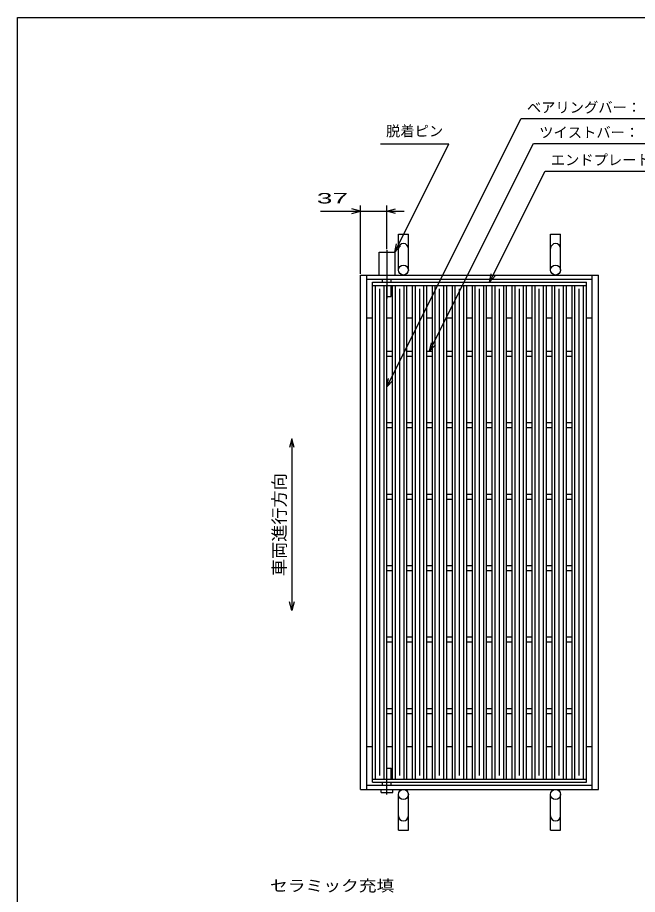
# Model space of a CAD drawing. Units: millimetres, scale not verified. Extents: x -1456 to 1379, y -1028 to 847.
# Drawn here: x -1389 to -521, y -380 to 847 of the extents above; entities that cross this region are included whole.
import ezdxf
from ezdxf.enums import TextEntityAlignment as Align

# ---------------------------------------------------------------- set-up
doc = ezdxf.new("R2010")
doc.units = ezdxf.units.MM
doc.header["$LTSCALE"] = 8
doc.linetypes.add('LONG_DASHED_DOTTED', pattern=[15.25, 12, -1.5, 0.25, -1.5])
for name, color, linetype, lineweight in [('0_2', 150, 'Continuous', 25), ('16', 3, 'Continuous', 25), ('19', 6, 'Continuous', 25), ('22', 2, 'Continuous', 25)]:
    doc.layers.add(name, color=color, linetype=linetype, lineweight=lineweight)
doc.styles.add('ベクトル', font='')
doc.styles.get('ベクトル').set_extended_font_data('ベクトル')

msp = doc.modelspace()

# ---------------------------------------------------------------- linework, layer by layer
at = {"layer": '0_2'}
for p, q in [((-1388.8, -912.8), (-1388.8, 847.2)), ((-1388.8, 847.2), (1379.2, 847.2))]:
    msp.add_line(p, q, dxfattribs=at)
at = {"layer": '0_2', "color": 4}
for p, q in [((-1004.9, 257.466), (-1008.1, 245.466)), ((-1001.7, 245.466), (-1004.9, 257.466)), ((-1004.9, 257.466), (-1004.9, 17.466)), ((-1004.9, 17.466), (-1008.1, 29.466)), ((-1001.7, 29.466), (-1004.9, 17.466))]:
    msp.add_line(p, q, dxfattribs=at)
at = {"layer": '16'}
for p, q in [((-891.9, 476.8), (-592.9, 476.8)), ((-891.9, 472.3), (-891.9, 476.8)), ((-891.9, 472.3), (-592.9, 472.3)), ((-891.9, -218.7), (-891.9, 472.3)), ((-891.9, 472.3), (-871.9, 472.3)), ((-887.9, -218.7), (-887.9, 472.3)), ((-881.9, -213.7), (-881.9, 467.3)), ((-875.9, -218.7), (-875.9, 472.3)), ((-871.9, -218.7), (-871.9, 472.3)), ((-864, -218.7), (-864, 472.3)), ((-864, 472.3), (-844, 472.3)), ((-860, -218.7), (-860, 472.3)), ((-854, -213.7), (-854, 467.3)), ((-848, -218.7), (-848, 472.3)), ((-844, -218.7), (-844, 472.3)), ((-836.1, -218.7), (-836.1, 472.3)), ((-836.1, 472.3), (-816.1, 472.3)), ((-832.1, -218.7), (-832.1, 472.3)), ((-826.1, -213.7), (-826.1, 467.3)), ((-820.1, -218.7), (-820.1, 472.3)), ((-816.1, -218.7), (-816.1, 472.3)), ((-808.2, -218.7), (-808.2, 472.3)), ((-808.2, 472.3), (-788.2, 472.3)), ((-804.2, -218.7), (-804.2, 472.3)), ((-798.2, -213.7), (-798.2, 467.3)), ((-792.2, -218.7), (-792.2, 472.3)), ((-788.2, -218.7), (-788.2, 472.3)), ((-780.3, -218.7), (-780.3, 472.3)), ((-780.3, 472.3), (-760.3, 472.3)), ((-776.3, -218.7), (-776.3, 472.3)), ((-770.3, -213.7), (-770.3, 467.3)), ((-764.3, -218.7), (-764.3, 472.3)), ((-760.3, -218.7), (-760.3, 472.3)), ((-752.4, -218.7), (-752.4, 472.3)), ((-752.4, 472.3), (-732.4, 472.3)), ((-748.4, -218.7), (-748.4, 472.3)), ((-742.4, -213.7), (-742.4, 467.3)), ((-736.4, -218.7), (-736.4, 472.3)), ((-732.4, -218.7), (-732.4, 472.3)), ((-724.5, -218.7), (-724.5, 472.3)), ((-724.5, 472.3), (-704.5, 472.3)), ((-720.5, -218.7), (-720.5, 472.3)), ((-714.5, -213.7), (-714.5, 467.3)), ((-708.5, -218.7), (-708.5, 472.3)), ((-704.5, -218.7), (-704.5, 472.3)), ((-696.6, -218.7), (-696.6, 472.3)), ((-696.6, 472.3), (-676.6, 472.3)), ((-692.6, -218.7), (-692.6, 472.3)), ((-686.6, -213.7), (-686.6, 467.3)), ((-680.6, -218.7), (-680.6, 472.3)), ((-676.6, -218.7), (-676.6, 472.3)), ((-668.7, -218.7), (-668.7, 472.3)), ((-668.7, 472.3), (-648.7, 472.3)), ((-664.7, -218.7), (-664.7, 472.3)), ((-658.7, -213.7), (-658.7, 467.3)), ((-652.7, -218.7), (-652.7, 472.3)), ((-648.7, -218.7), (-648.7, 472.3)), ((-640.8, -218.7), (-640.8, 472.3)), ((-640.8, 472.3), (-620.8, 472.3)), ((-636.8, -218.7), (-636.8, 472.3)), ((-630.8, -213.7), (-630.8, 467.3)), ((-624.8, -218.7), (-624.8, 472.3)), ((-620.8, -218.7), (-620.8, 472.3)), ((-612.9, -218.7), (-612.9, 472.3)), ((-612.9, 472.3), (-592.9, 472.3)), ((-608.9, -218.7), (-608.9, 472.3)), ((-602.9, -213.7), (-602.9, 467.3)), ((-596.9, -218.7), (-596.9, 472.3)), ((-592.9, 472.3), (-592.9, 476.8)), ((-592.9, -218.7), (-592.9, 472.3)), ((-871.9, 380.3), (-864, 380.3)), ((-871.9, 373.3), (-864, 373.3)), ((-844, 380.3), (-836.1, 380.3)), ((-844, 373.3), (-836.1, 373.3)), ((-816.1, 380.3), (-808.2, 380.3)), ((-816.1, 373.3), (-808.2, 373.3)), ((-788.2, 380.3), (-780.3, 380.3)), ((-788.2, 373.3), (-780.3, 373.3)), ((-760.3, 380.3), (-752.4, 380.3)), ((-760.3, 373.3), (-752.4, 373.3)), ((-732.4, 380.3), (-724.5, 380.3)), ((-732.4, 373.3), (-724.5, 373.3)), ((-704.5, 380.3), (-696.6, 380.3)), ((-704.5, 373.3), (-696.6, 373.3)), ((-676.6, 380.3), (-668.7, 380.3)), ((-676.6, 373.3), (-668.7, 373.3)), ((-648.7, 380.3), (-640.8, 380.3)), ((-648.7, 373.3), (-640.8, 373.3)), ((-620.8, 380.3), (-612.9, 380.3)), ((-620.8, 373.3), (-612.9, 373.3)), ((-871.9, 280.3), (-864, 280.3)), ((-871.9, 273.3), (-864, 273.3)), ((-844, 280.3), (-836.1, 280.3)), ((-844, 273.3), (-836.1, 273.3)), ((-816.1, 280.3), (-808.2, 280.3)), ((-816.1, 273.3), (-808.2, 273.3)), ((-788.2, 280.3), (-780.3, 280.3)), ((-788.2, 273.3), (-780.3, 273.3)), ((-760.3, 280.3), (-752.4, 280.3)), ((-760.3, 273.3), (-752.4, 273.3)), ((-732.4, 280.3), (-724.5, 280.3)), ((-732.4, 273.3), (-724.5, 273.3)), ((-704.5, 280.3), (-696.6, 280.3)), ((-704.5, 273.3), (-696.6, 273.3)), ((-676.6, 280.3), (-668.7, 280.3)), ((-676.6, 273.3), (-668.7, 273.3)), ((-648.7, 280.3), (-640.8, 280.3)), ((-648.7, 273.3), (-640.8, 273.3)), ((-620.8, 280.3), (-612.9, 280.3)), ((-620.8, 273.3), (-612.9, 273.3)), ((-871.9, 180.3), (-864, 180.3)), ((-871.9, 173.3), (-864, 173.3)), ((-844, 180.3), (-836.1, 180.3)), ((-844, 173.3), (-836.1, 173.3)), ((-816.1, 180.3), (-808.2, 180.3)), ((-816.1, 173.3), (-808.2, 173.3)), ((-788.2, 180.3), (-780.3, 180.3)), ((-788.2, 173.3), (-780.3, 173.3)), ((-760.3, 180.3), (-752.4, 180.3)), ((-760.3, 173.3), (-752.4, 173.3)), ((-732.4, 180.3), (-724.5, 180.3)), ((-732.4, 173.3), (-724.5, 173.3)), ((-704.5, 180.3), (-696.6, 180.3)), ((-704.5, 173.3), (-696.6, 173.3)), ((-676.6, 180.3), (-668.7, 180.3)), ((-676.6, 173.3), (-668.7, 173.3)), ((-648.7, 180.3), (-640.8, 180.3)), ((-648.7, 173.3), (-640.8, 173.3)), ((-620.8, 180.3), (-612.9, 180.3)), ((-620.8, 173.3), (-612.9, 173.3)), ((-871.9, 80.3), (-864, 80.3)), ((-844, 80.3), (-836.1, 80.3)), ((-816.1, 80.3), (-808.2, 80.3)), ((-788.2, 80.3), (-780.3, 80.3)), ((-760.3, 80.3), (-752.4, 80.3)), ((-732.4, 80.3), (-724.5, 80.3)), ((-704.5, 80.3), (-696.6, 80.3)), ((-676.6, 80.3), (-668.7, 80.3)), ((-648.7, 80.3), (-640.8, 80.3)), ((-620.8, 80.3), (-612.9, 80.3)), ((-871.9, 73.3), (-864, 73.3)), ((-844, 73.3), (-836.1, 73.3)), ((-816.1, 73.3), (-808.2, 73.3)), ((-788.2, 73.3), (-780.3, 73.3)), ((-760.3, 73.3), (-752.4, 73.3)), ((-732.4, 73.3), (-724.5, 73.3)), ((-704.5, 73.3), (-696.6, 73.3)), ((-676.6, 73.3), (-668.7, 73.3)), ((-648.7, 73.3), (-640.8, 73.3)), ((-620.8, 73.3), (-612.9, 73.3)), ((-871.9, -19.7), (-864, -19.7)), ((-844, -19.7), (-836.1, -19.7)), ((-816.1, -19.7), (-808.2, -19.7)), ((-788.2, -19.7), (-780.3, -19.7)), ((-760.3, -19.7), (-752.4, -19.7)), ((-732.4, -19.7), (-724.5, -19.7)), ((-704.5, -19.7), (-696.6, -19.7)), ((-676.6, -19.7), (-668.7, -19.7)), ((-648.7, -19.7), (-640.8, -19.7)), ((-620.8, -19.7), (-612.9, -19.7)), ((-871.9, -26.7), (-864, -26.7)), ((-844, -26.7), (-836.1, -26.7)), ((-816.1, -26.7), (-808.2, -26.7)), ((-788.2, -26.7), (-780.3, -26.7)), ((-760.3, -26.7), (-752.4, -26.7)), ((-732.4, -26.7), (-724.5, -26.7)), ((-704.5, -26.7), (-696.6, -26.7)), ((-676.6, -26.7), (-668.7, -26.7)), ((-648.7, -26.7), (-640.8, -26.7)), ((-620.8, -26.7), (-612.9, -26.7)), ((-871.9, -119.7), (-864, -119.7)), ((-844, -119.7), (-836.1, -119.7)), ((-816.1, -119.7), (-808.2, -119.7)), ((-788.2, -119.7), (-780.3, -119.7)), ((-760.3, -119.7), (-752.4, -119.7)), ((-732.4, -119.7), (-724.5, -119.7)), ((-704.5, -119.7), (-696.6, -119.7)), ((-676.6, -119.7), (-668.7, -119.7)), ((-648.7, -119.7), (-640.8, -119.7)), ((-620.8, -119.7), (-612.9, -119.7)), ((-871.9, -126.7), (-864, -126.7)), ((-844, -126.7), (-836.1, -126.7)), ((-816.1, -126.7), (-808.2, -126.7)), ((-788.2, -126.7), (-780.3, -126.7)), ((-760.3, -126.7), (-752.4, -126.7)), ((-732.4, -126.7), (-724.5, -126.7)), ((-704.5, -126.7), (-696.6, -126.7)), ((-676.6, -126.7), (-668.7, -126.7)), ((-648.7, -126.7), (-640.8, -126.7)), ((-620.8, -126.7), (-612.9, -126.7)), ((-891.9, -218.7), (-592.9, -218.7)), ((-891.9, -223.2), (-891.9, -218.7)), ((-891.9, -218.7), (-871.9, -218.7)), ((-864, -218.7), (-844, -218.7)), ((-836.1, -218.7), (-816.1, -218.7)), ((-808.2, -218.7), (-788.2, -218.7)), ((-780.3, -218.7), (-760.3, -218.7)), ((-752.4, -218.7), (-732.4, -218.7)), ((-724.5, -218.7), (-704.5, -218.7)), ((-696.6, -218.7), (-676.6, -218.7)), ((-668.7, -218.7), (-648.7, -218.7)), ((-640.8, -218.7), (-620.8, -218.7)), ((-612.9, -218.7), (-592.9, -218.7)), ((-592.9, -223.2), (-592.9, -218.7)), ((-891.9, -223.2), (-592.9, -223.2))]:
    msp.add_line(p, q, dxfattribs=at)
at = {"layer": '19'}
for p, q in [((-855.9, 493.8), (-855.9, 543.8)), ((-855.9, 543.8), (-841.9, 543.8)), ((-841.9, 493.8), (-841.9, 543.8)), ((-642.9, 493.8), (-642.9, 543.8)), ((-642.9, 543.8), (-628.9, 543.8)), ((-628.9, 493.8), (-628.9, 543.8)), ((-882.9, 486.8), (-882.9, 518.8)), ((-882.9, 518.8), (-860.9, 518.8)), ((-860.9, 518.8), (-860.9, 486.8)), ((-908.9, 486.8), (-575.9, 486.8)), ((-908.9, -233.2), (-908.9, 486.8)), ((-899.9, -233.2), (-899.9, 486.8)), ((-899.9, 480.8), (-584.9, 480.8)), ((-877.9, 476.8), (-877.9, 480.8)), ((-865.9, 476.8), (-865.9, 480.8)), ((-584.9, -233.2), (-584.9, 486.8)), ((-575.9, -233.2), (-575.9, 486.8)), ((-865.9, 456.8), (-865.9, 472.3)), ((-871.9, 456.8), (-865.9, 456.8)), ((-899.9, 426.8), (-891.9, 426.8)), ((-871.9, 426.8), (-864, 426.8)), ((-844, 426.8), (-836.1, 426.8)), ((-816.1, 426.8), (-808.2, 426.8)), ((-788.2, 426.8), (-780.3, 426.8)), ((-760.3, 426.8), (-752.4, 426.8)), ((-732.4, 426.8), (-724.5, 426.8)), ((-704.5, 426.8), (-696.6, 426.8)), ((-676.6, 426.8), (-668.7, 426.8)), ((-648.7, 426.8), (-640.8, 426.8)), ((-620.8, 426.8), (-612.9, 426.8)), ((-592.9, 426.8), (-584.9, 426.8)), ((-899.9, -173.2), (-891.9, -173.2)), ((-871.9, -173.2), (-864, -173.2)), ((-844, -173.2), (-836.1, -173.2)), ((-816.1, -173.2), (-808.2, -173.2)), ((-788.2, -173.2), (-780.3, -173.2)), ((-760.3, -173.2), (-752.4, -173.2)), ((-732.4, -173.2), (-724.5, -173.2)), ((-704.5, -173.2), (-696.6, -173.2)), ((-676.6, -173.2), (-668.7, -173.2)), ((-648.7, -173.2), (-640.8, -173.2)), ((-620.8, -173.2), (-612.9, -173.2)), ((-592.9, -173.2), (-584.9, -173.2)), ((-871.9, -203.2), (-865.9, -203.2)), ((-865.9, -218.7), (-865.9, -203.2)), ((-899.9, -227.2), (-584.9, -227.2)), ((-877.9, -227.2), (-877.9, -223.2)), ((-865.9, -227.2), (-865.9, -223.2)), ((-908.9, -233.2), (-575.9, -233.2)), ((-879.9, -237.2), (-879.9, -233.2)), ((-879.9, -237.2), (-863.9, -237.2)), ((-863.9, -237.2), (-863.9, -233.2)), ((-855.9, -290.2), (-855.9, -240.2)), ((-841.9, -290.2), (-841.9, -240.2)), ((-642.9, -290.2), (-642.9, -240.2)), ((-628.9, -290.2), (-628.9, -240.2)), ((-855.9, -290.2), (-841.9, -290.2)), ((-642.9, -290.2), (-628.9, -290.2))]:
    msp.add_line(p, q, dxfattribs=at)
at = {"layer": '19', "linetype": 'LONG_DASHED_DOTTED'}
for p, q in [((-871.9, 521.8), (-871.9, 453.8)), ((-871.9, -240.2), (-871.9, -200.2))]:
    msp.add_line(p, q, dxfattribs=at)
at = {"layer": '19'}
for centre in [(-848.9, 493.8), (-635.9, 493.8), (-848.9, -240.2), (-635.9, -240.2)]:
    msp.add_circle(centre, 7, dxfattribs=at)
for centre, start, end in [((-848.9, 523.8), 0, 180), ((-635.9, 523.8), 0, 180), ((-848.9, -270.2), 180, 0), ((-635.9, -270.2), 180, 0)]:
    msp.add_arc(centre, 7, start, end, dxfattribs=at)
at = {"layer": '22', "color": 4}
for p, q in [((-871.9, 330.3), (-684.15, 705.8)), ((-684.15, 705.8), (-316.15, 705.8)), ((-881.15, 670.3), (-785.15, 670.3)), ((-860.9, 518.8), (-785.15, 670.3)), ((-812.15, 380.3), (-666.9, 670.8)), ((-666.9, 670.8), (-314.9, 670.8)), ((-728.45, 476.8), (-650.7, 632.3)), ((-650.7, 632.3), (-314.7, 632.3)), ((-908.9, 576.3), (-920.9, 579.5)), ((-908.9, 488.3), (-908.9, 584.3)), ((-871.9, 522.8), (-871.9, 584.3)), ((-871.9, 576.3), (-859.9, 579.5)), ((-964.9, 576.3), (-908.9, 576.3)), ((-920.9, 573.1), (-908.9, 576.3)), ((-908.9, 576.3), (-871.9, 576.3)), ((-859.9, 573.1), (-871.9, 576.3)), ((-871.9, 576.3), (-847.9, 576.3)), ((-860.9, 518.8), (-858.5, 530.48)), ((-860.9, 518.8), (-852.9, 527.6)), ((-728.45, 476.8), (-726.05, 488.48)), ((-728.45, 476.8), (-720.45, 485.6)), ((-812.15, 380.3), (-809.75, 391.98)), ((-812.15, 380.3), (-804.15, 389.1)), ((-871.9, 330.3), (-869.5, 341.98)), ((-871.9, 330.3), (-863.9, 339.1))]:
    msp.add_line(p, q, dxfattribs=at)

# ---------------------------------------------------------------- texts
at = {"layer": '0_2', "color": 2, "style": 'ベクトル'}
msp.add_text('車両進行方向', height=17.6, rotation=90, dxfattribs=at).set_placement((-1022.5, 65.466), align=Align.MIDDLE_LEFT)
at = {"layer": '22', "style": 'ベクトル'}
for s, p in [('ベアリングバー：', (-676.15, 721.4)), ('脱着ピン', (-873.15, 688.3)), ('ツイストバー：', (-658.9, 686.4)), ('エンドプレート：', (-642.7, 647.9))]:
    msp.add_text(s, height=14.66, dxfattribs=at).set_placement(p, align=Align.MIDDLE_LEFT)
for s, height, width, p in [(' 37 ', 14.66, 2, (-980.9, 594.3)), ('セラミック充填', 15.84, 1.15, (-1035.5, -367.9))]:
    msp.add_text(s, height=height, dxfattribs=dict(at, width=width)).set_placement(p, align=Align.MIDDLE_LEFT)

doc.saveas('drawing.dxf')
